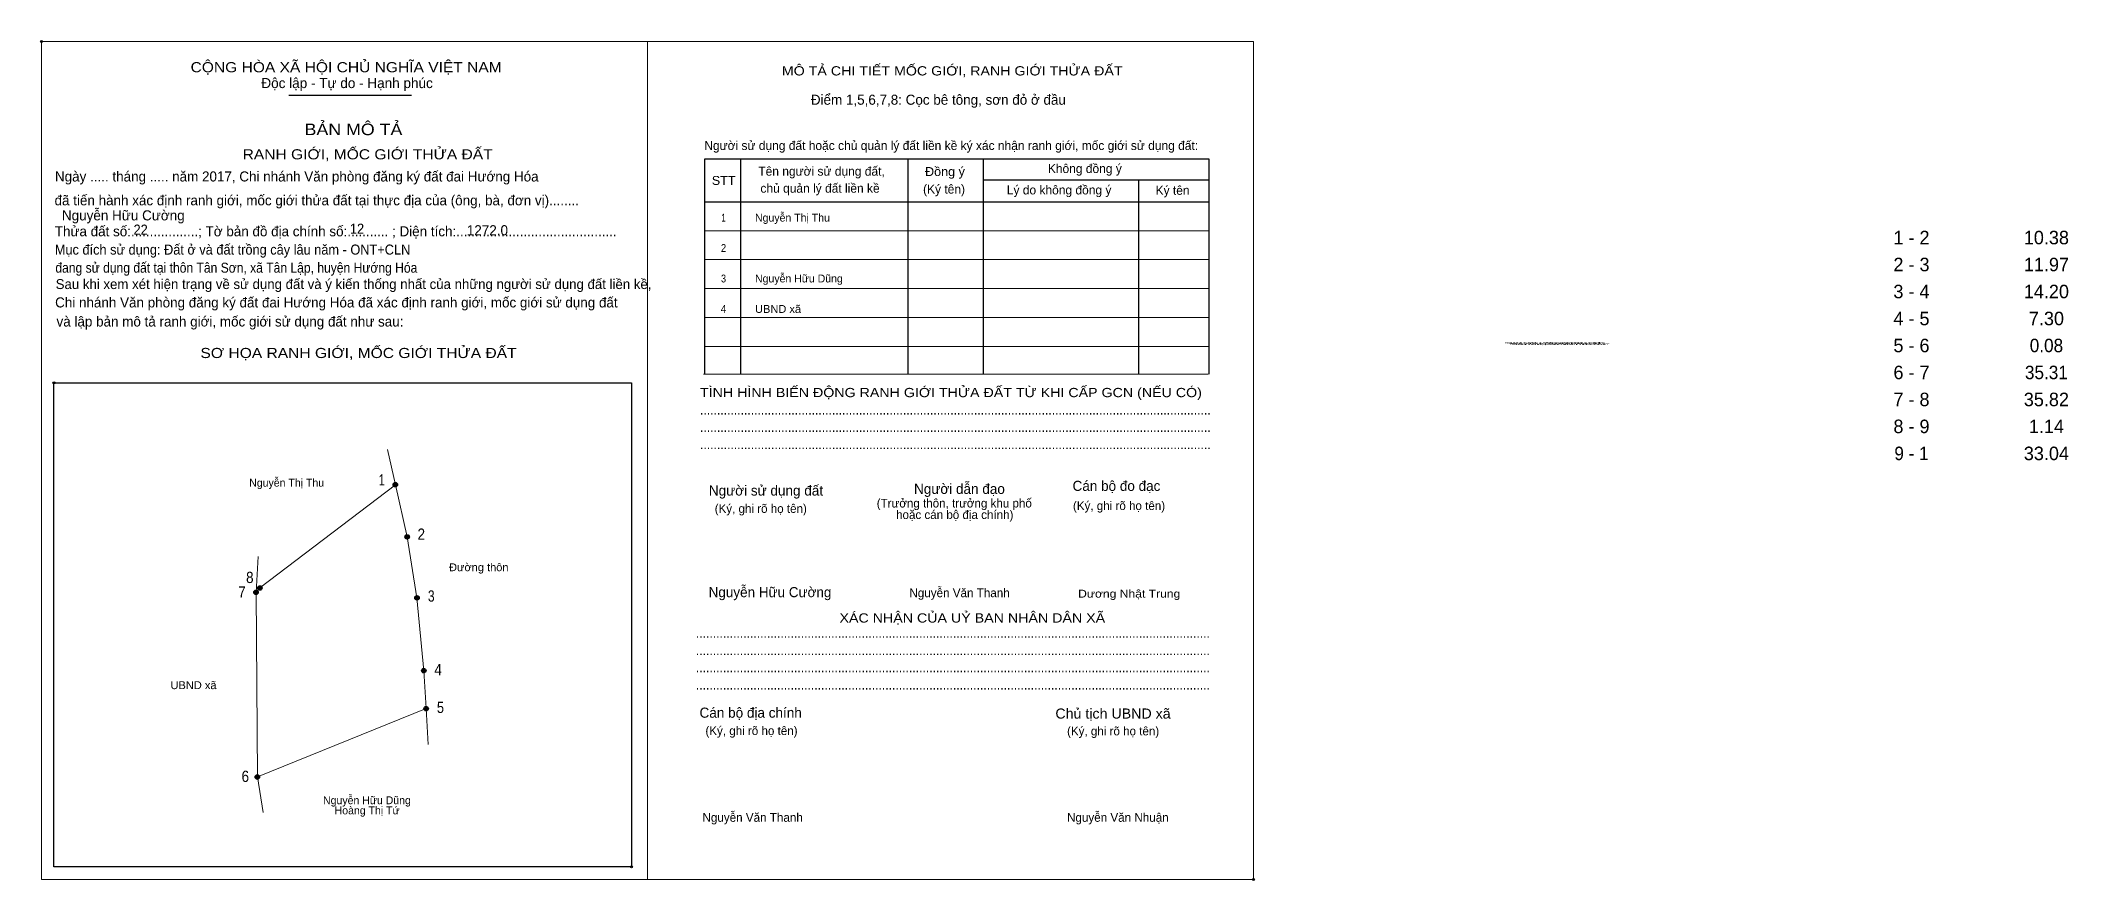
# Model space of a CAD drawing. Header units: metres. Extents: x 547995 to 548389, y 1837657 to 1837820.
import ezdxf
from ezdxf.enums import TextEntityAlignment as Align

# ---------------------------------------------------------------- set-up
doc = ezdxf.new("R2010")
doc.units = ezdxf.units.M
doc.header["$LTSCALE"] = 0.78
doc.header["$PDMODE"] = 32
doc.header["$PDSIZE"] = 0.39
for name, color, linetype, lineweight in [('1', 7, 'Continuous', 25), ('10', 7, 'Continuous', 13), ('11', 7, 'Continuous', 25), ('2', 7, 'Continuous', 13), ('27', 7, 'Continuous', 13)]:
    doc.layers.add(name, color=color, linetype=linetype, lineweight=lineweight)
for name, color, linetype in [('36', 7, 'Continuous'), ('52', 7, 'Continuous'), ('6', 7, 'Continuous'), ('60', 7, 'Continuous'), ('9', 7, 'Continuous')]:
    doc.layers.add(name, color=color, linetype=linetype)

msp = doc.modelspace()

# ---------------------------------------------------------------- hatches: boundary and pattern name
at = {"layer": '11'}
for points in [[(548064.6526, 1837733.5563, 1), (548063.7801, 1837733.5563, 1)], [(548066.9463, 1837723.43, 1), (548066.0737, 1837723.43, 1)], [(548037.6263, 1837712.66, 1), (548036.7537, 1837712.66, 1)], [(548038.3763, 1837713.52, 1), (548037.5037, 1837713.52, 1)], [(548068.8463, 1837711.61, 1), (548067.9737, 1837711.61, 1)], [(548068.8463, 1837711.61, 1), (548067.9737, 1837711.61, 1)], [(548070.1663, 1837697.47, 1), (548069.2937, 1837697.47, 1)], [(548070.6192, 1837690.1052, 1), (548069.7467, 1837690.1052, 1)], [(548037.8964, 1837676.8395, 1), (548037.0238, 1837676.8395, 1)]]:
    msp.add_hatch(color=256, dxfattribs=at).paths.add_polyline_path(points)

# ---------------------------------------------------------------- linework, layer by layer
at = {"layer": '1'}
for p, q in [((548043.57, 1837809.13), (548067.34, 1837809.13)), ((548131.2, 1837796.73), (548131.2, 1837754.98)), ((548163.62, 1837796.56), (548163.62, 1837754.98)), ((548178.25, 1837796.56), (548178.25, 1837754.98)), ((548178.25, 1837792.69), (548222.09, 1837792.69)), ((548208.35, 1837792.69), (548208.35, 1837754.98)), ((548124.16, 1837788.43), (548222.09, 1837788.43))]:
    msp.add_line(p, q, dxfattribs=at)
at = {"layer": '1', "lineweight": 13}
for p, q in [((548124.16, 1837782.82), (548222.09, 1837782.82)), ((548124.16, 1837777.22), (548222.09, 1837777.22)), ((548124.16, 1837771.61), (548222.09, 1837771.61)), ((548124.16, 1837766.01), (548222.09, 1837766.01)), ((548124.16, 1837760.4), (548222.09, 1837760.4)), ((548123.99, 1837754.98), (548221.92, 1837754.98))]:
    msp.add_line(p, q, dxfattribs=at)
at = {"layer": '1'}
msp.add_lwpolyline([(548222.09, 1837754.98), (548222.09, 1837796.73), (548124.16, 1837796.73), (548124.16, 1837754.98)], dxfattribs=at)
msp.add_lwpolyline([(547998, 1837753.32), (548110.04, 1837753.32), (548110.04, 1837659.39), (547998, 1837659.39)], close=True, dxfattribs=at)
for p in [(547995.59, 1837819.54), (547997.99, 1837753.32), (547998, 1837753.32), (548110.04, 1837659.39), (548230.67, 1837656.97), (548230.67, 1837656.96)]:
    msp.add_point(p, dxfattribs=at)
at = {"layer": '10'}
msp.add_lwpolyline([(548068.41, 1837711.61), (548069.73, 1837697.47), (548070.18, 1837690.18), (548070.18, 1837690.11), (548037.46, 1837676.84), (548037.19, 1837712.66), (548037.94, 1837713.52), (548064.22, 1837733.56), (548066.51, 1837723.43)], close=True, dxfattribs=at)
at = {"layer": '11'}
for centre in [(548064.2164, 1837733.5563), (548066.51, 1837723.43), (548037.19, 1837712.66), (548037.94, 1837713.52), (548068.41, 1837711.61), (548068.41, 1837711.61), (548069.73, 1837697.47), (548070.1829, 1837690.1052), (548037.4601, 1837676.8395)]:
    msp.add_circle(centre, 0.4363, dxfattribs=at)
at = {"layer": '2'}
for points in [[(547995.59, 1837819.54), (548113.13, 1837819.54), (548113.13, 1837656.97), (547995.59, 1837656.97)], [(548113.13, 1837819.54), (548230.66, 1837819.54), (548230.66, 1837656.96), (548113.13, 1837656.96)], [(548113.13, 1837819.54), (548230.66, 1837819.54), (548230.66, 1837656.96), (548113.13, 1837656.96)]]:
    msp.add_lwpolyline(points, close=True, dxfattribs=at)
at = {"layer": '27'}
for p, q in [((548064.22, 1837733.56), (548062.67, 1837740.36)), ((548037.19, 1837712.66), (548037.58, 1837719.63)), ((548070.18, 1837690.11), (548070.61, 1837683.14)), ((548037.46, 1837676.84), (548038.61, 1837669.95))]:
    msp.add_line(p, q, dxfattribs=at)

# ---------------------------------------------------------------- texts
at = {"layer": '1'}
for s, height, width, p in [('CỘNG HÒA XÃ HỘI CHỦ NGHĨA VIỆT NAM', 1.962, 1.15, (548024.5, 1837813.58)), ('RANH GIỚI, MỐC GIỚI THỬA ĐẤT', 1.963, 1.15, (548034.59, 1837796.68)), ('Đồng ý', 1.738, 1.05, (548166.97, 1837793.45)), ('STT', 1.738, 1.05, (548125.61, 1837791.72)), ('Mục đích sử dụng: Đất ở và đất trồng cây lâu năm - ONT+CLN', 1.948, 0.95, (547998.16, 1837778.2)), ('đang sử dụng đất tại thôn Tân Sơn, xã Tân Lập, huyện Hướng Hóa', 1.948, 0.9, (547998.27, 1837774.69)), ('SƠ HỌA RANH GIỚI, MỐC GIỚI THỬA ĐẤT', 1.963, 1.15, (548026.41, 1837758.13)), ('RANH GIỚI, MỐC GIỚI THỬA ĐẤT', 0.2456, 3.55, (548279.36, 1837760.92)), ('RANH GIỚI, MỐC GIỚI THỬA ĐẤT', 0.2456, 3.55, (548280.08, 1837760.92)), ('RANH GIỚI, MỐC GIỚI THỬA ĐẤT', 0.2456, 3.55, (548280.32, 1837760.66)), ('RANH GIỚI, MỐC GIỚI THỬA ĐẤT', 0.2456, 3.55, (548281.04, 1837760.66)), ('TÌNH HÌNH BIẾN ĐỘNG RANH GIỚI THỬA ĐẤT TỪ KHI CẤP GCN (NẾU CÓ)', 1.794, 1.15, (548123.32, 1837750.54)), ('.......................................................................................................................................................', 1.962, 0.9, (548123.32, 1837747.17)), ('.......................................................................................................................................................', 1.962, 0.9, (548123.32, 1837743.81)), ('.......................................................................................................................................................', 1.962, 0.9, (548123.32, 1837740.45)), ('Dương Nhật Trung', 1.527, 1.15, (548196.67, 1837711.65)), ('........................................................................................................................................................', 1.962, 0.9, (548122.52, 1837703.85)), ('........................................................................................................................................................', 1.962, 0.9, (548122.52, 1837700.48)), ('........................................................................................................................................................', 1.962, 0.9, (548122.52, 1837697.14)), ('........................................................................................................................................................', 1.962, 0.9, (548122.52, 1837693.77)), ('Chủ tịch UBND xã', 1.962, 1.05, (548192.26, 1837688.17))]:
    msp.add_text(s, height=height, dxfattribs=dict(at, width=width)).set_placement(p)
at = {"layer": '1', "width": 1.15}
for s, height, p in [('MÔ TẢ CHI TIẾT MỐC GIỚI, RANH GIỚI THỬA ĐẤT', 1.794, (548172.24, 1837812.96)), ('BẢN MÔ TẢ', 2.242, (548056.095, 1837801.38)), ('XÁC NHẬN CỦA UỶ BAN NHÂN DÂN XÃ', 1.795, (548176.145, 1837706.8))]:
    msp.add_text(s, height=height, dxfattribs=at).set_placement(p, align=Align.CENTER)
at = {"layer": '1'}
for s, height, p in [('Độc lập - Tự do - Hạnh phúc', 1.962, (548038.23, 1837810.51)), ('Điểm 1,5,6,7,8: Cọc bê tông, sơn đỏ ở đầu', 1.948, (548144.83, 1837807.28)), ('Người sử dụng đất hoặc chủ quản lý đất liền kề ký xác nhận ranh giới, mốc giới sử dụng đất:', 1.738, (548124.15, 1837798.5)), ('Ngày ..... tháng ..... năm 2017, Chi nhánh Văn phòng đăng ký đất đai Hướng Hóa', 1.948, (547998.19, 1837792.39)), ('Tên người sử dụng đất,', 1.738, (548134.63, 1837793.51)), ('Không đồng ý', 1.738, (548190.8, 1837794.03)), ('chủ quản lý đất liền kề', 1.738, (548135.04, 1837790.21)), ('(Ký tên)', 1.738, (548166.59, 1837790.04)), ('Lý do không đồng ý', 1.738, (548182.84, 1837789.88)), ('Ký tên', 1.738, (548211.7, 1837789.81)), (' đã tiến hành xác định ranh giới, mốc giới thửa đất tại thực địa của (ông, bà, đơn vị)........', 1.948, (547997.39, 1837787.76)), ('Thửa đất số:..................; Tờ bản đồ địa chính số:........... ; Diện tích:...........................................', 1.948, (547998.16, 1837781.75)), ('Sau khi xem xét hiện trạng về sử dụng đất và ý kiến thống nhất của những người sử dụng đất liền kề,', 1.917, (547998.33, 1837771.52)), ('Chi nhánh Văn phòng đăng ký đất đai Hướng Hóa đã xác định ranh giới, mốc giới sử dụng đất', 1.948, (547998.22, 1837767.95)), (' và lập bản mô tả ranh giới, mốc giới sử dụng đất như sau:', 1.948, (547997.77, 1837764.25)), ('Người sử dụng đất', 1.962, (548125.04, 1837731.45)), ('Người dẫn đạo', 1.961, (548164.84, 1837731.77)), ('Cán bộ đo đạc', 1.958, (548195.59, 1837732.35)), ('(Ký, ghi rõ họ tên)', 1.682, (548126.17, 1837728.09)), ('(Ký, ghi rõ họ tên)', 1.682, (548195.67, 1837728.64)), ('Nguyễn Văn Thanh', 1.689, (548163.94, 1837711.73)), ('Cán bộ địa chính', 1.962, (548123.23, 1837688.34)), ('(Ký, ghi rõ họ tên)', 1.682, (548124.37, 1837684.98)), ('(Ký, ghi rõ họ tên)', 1.682, (548194.52, 1837684.92)), ('Nguyễn Văn Thanh', 1.689, (548123.8, 1837668.15)), ('Nguyễn Văn Nhuận', 1.689, (548194.52, 1837668.15))]:
    msp.add_text(s, height=height, dxfattribs=at).set_placement(p)
for s, p in [('(Trưởng thôn, trưởng khu phố', (548172.645, 1837729.13)), ('hoặc cán bộ địa chính)', (548172.735, 1837726.9))]:
    msp.add_text(s, height=1.682, dxfattribs=at).set_placement(p, align=Align.CENTER)
at = {"layer": '36'}
for s, p in [('Nguyễn Thị Thu', (548043.135, 1837733.18)), ('Nguyễn Hữu Dũng', (548058.71, 1837671.56)), ('Hoàng Thị Tứ', (548058.74, 1837669.6))]:
    msp.add_text(s, height=1.527, dxfattribs=at).set_placement(p, align=Align.CENTER)
at = {"layer": '36', "width": 1.05}
for s, p in [('Đường thôn', (548080.405, 1837716.77)), ('UBND xã', (548025.065, 1837693.89))]:
    msp.add_text(s, height=1.527, dxfattribs=at).set_placement(p, align=Align.CENTER)
at = {"layer": '52'}
for s, p in [('1 - 2', (548358.33, 1837780.2)), ('10.38', (548384.5, 1837780.2)), ('2 - 3', (548358.33, 1837774.97)), ('11.97', (548384.51, 1837774.97)), ('3 - 4', (548358.325, 1837769.73)), ('14.20', (548384.5, 1837769.73)), ('4 - 5', (548358.325, 1837764.5)), ('7.30', (548384.51, 1837764.5)), ('5 - 6', (548358.325, 1837759.26)), ('6 - 7', (548358.33, 1837754.03)), ('7 - 8', (548358.33, 1837748.79)), ('35.82', (548384.5, 1837748.79)), ('8 - 9', (548358.325, 1837743.56)), ('1.14', (548384.51, 1837743.56)), ('33.04', (548384.5, 1837738.32))]:
    msp.add_text(s, height=2.618, dxfattribs=at).set_placement(p, align=Align.CENTER)
at = {"layer": '52', "width": 0.95}
for s, p in [('0.08', (548384.51, 1837759.26)), ('35.31', (548384.5, 1837754.03)), ('9 - 1', (548358.335, 1837738.32))]:
    msp.add_text(s, height=2.618, dxfattribs=at).set_placement(p, align=Align.CENTER)
at = {"layer": '6'}
for s, p in [('Nguyễn Hữu Cường', (547999.54, 1837784.84)), ('1272.0', (548078.08, 1837781.95)), ('Nguyễn Hữu Cường', (548124.99, 1837711.73))]:
    msp.add_text(s, height=1.955, dxfattribs=at).set_placement(p)
at = {"layer": '6', "width": 0.95}
for s, p in [('22', (548013.43, 1837782.07)), ('12', (548055.4, 1837782.25))]:
    msp.add_text(s, height=1.955, dxfattribs=at).set_placement(p)
at = {"layer": '60'}
for s, width, p in [('1', 0.75, (548127.89, 1837784.61)), ('2', 0.9, (548127.88, 1837778.71)), ('3', 0.85, (548127.885, 1837772.8)), ('4', 0.95, (548127.88, 1837766.89))]:
    msp.add_text(s, height=1.527, dxfattribs=dict(at, width=width)).set_placement(p, align=Align.CENTER)
for s, p in [('Nguyễn Thị Thu', (548133.99, 1837784.61)), ('Nguyễn Hữu Dũng', (548133.99, 1837772.8))]:
    msp.add_text(s, height=1.527, dxfattribs=at).set_placement(p)
at = {"layer": '60', "width": 1.05}
msp.add_text('UBND xã', height=1.527, dxfattribs=at).set_placement((548133.99, 1837766.89))
at = {"layer": '9'}
for s, width, p in [('1', 0.75, (548061.59, 1837733.42)), ('2', 0.9, (548069.255, 1837722.87)), ('8', 0.9, (548035.99, 1837714.47)), ('7', 0.9, (548034.455, 1837711.64)), ('3', 0.8, (548071.185, 1837710.87)), ('4', 0.9, (548072.515, 1837696.59)), ('5', 0.85, (548072.97, 1837689.26)), ('6', 0.9, (548035.115, 1837675.88))]:
    msp.add_text(s, height=2.181, dxfattribs=dict(at, width=width)).set_placement(p, align=Align.CENTER)

doc.saveas('drawing.dxf')
